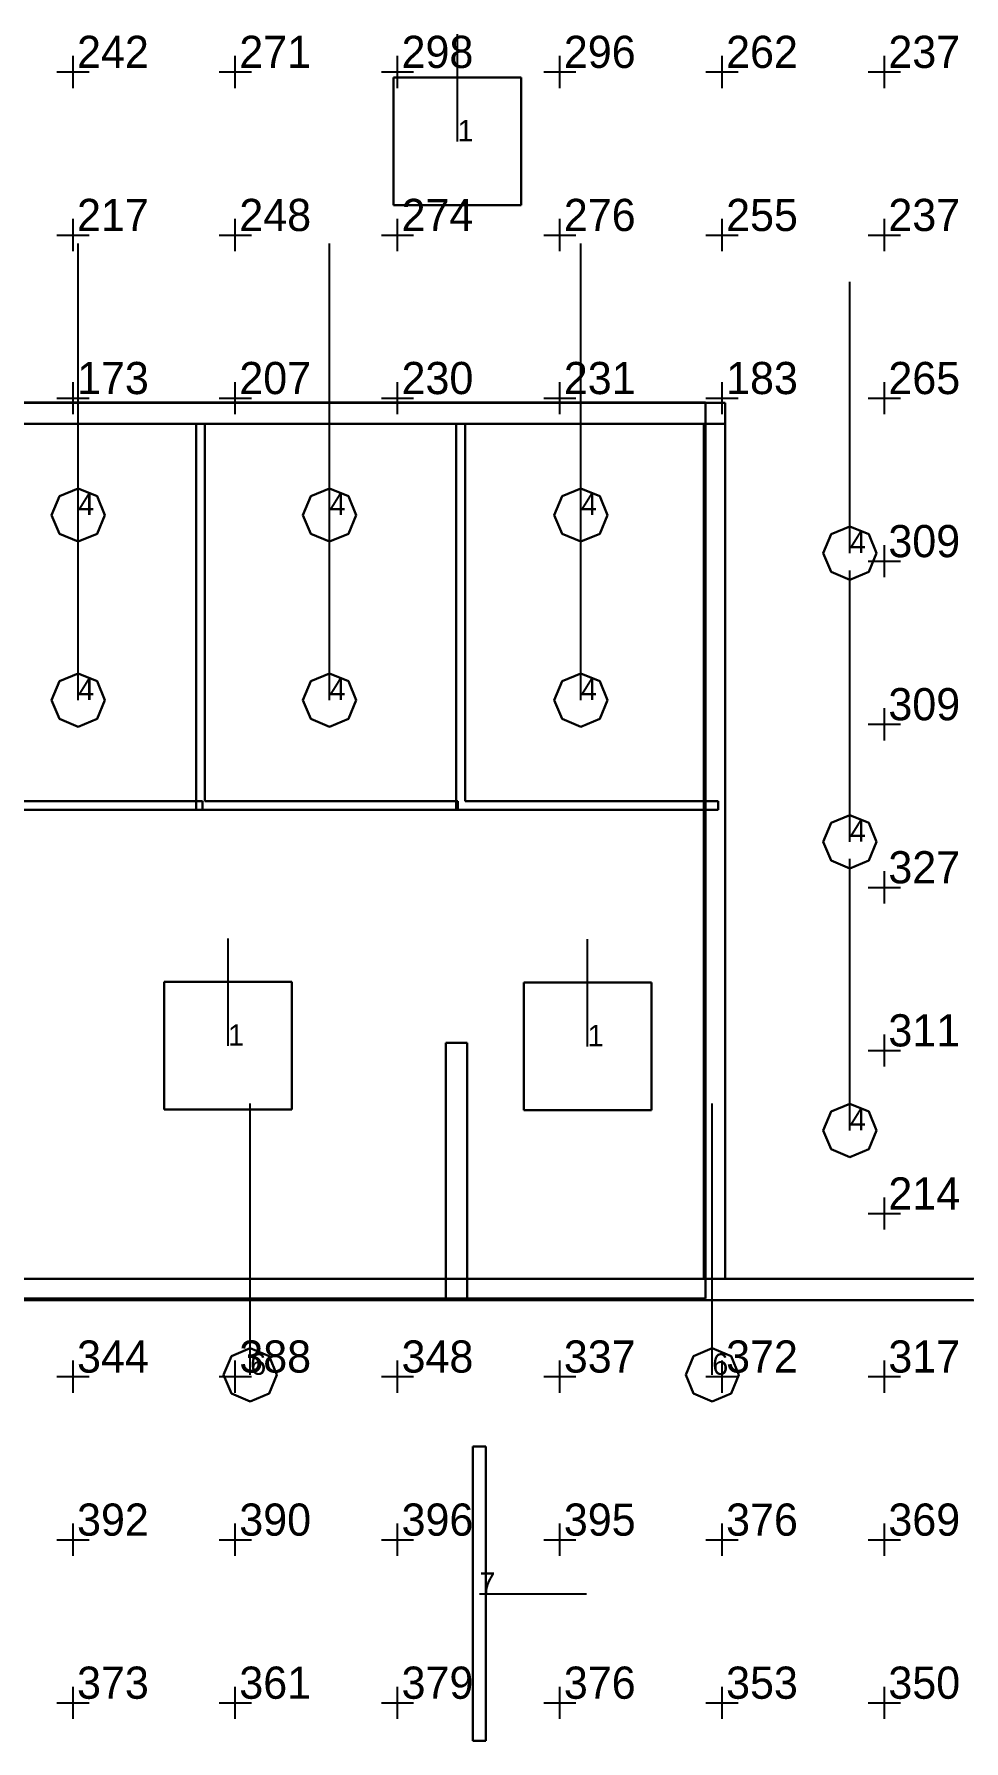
# Model space of a CAD drawing. Extents: x 0 to 48.5, y 0 to 23.7.
# Drawn here: x 10.03 to 14.37, y 10.08 to 18.04 of the extents above; entities that cross this region are included whole.
import ezdxf

# ---------------------------------------------------------------- set-up
doc = ezdxf.new("R2010")
doc.units = 0
doc.header["$MEASUREMENT"] = 0
for name, color, linetype in [('DLXFURN', 5, 'Continuous'), ('DLXLUM', 2, 'Continuous'), ('DLXLUMEX', 2, 'Continuous'), ('DLXSCENE', 7, 'Continuous'), ('DLXVAL', 3, 'Continuous')]:
    doc.layers.add(name, color=color, linetype=linetype)

# ---------------------------------------------------------------- blocks, each defined once
blk = doc.blocks.new('*U7')
at = {"color": 1}
blk.add_line((0, 0), (0, 0.5), dxfattribs=at)
for p, q in [((0.2975, 0.2975), (-0.2975, 0.2975)), ((-0.2975, 0.2975), (-0.2975, -0.2975)), ((-0.2975, 0.2975), (-0.2975, -0.2975)), ((-0.2975, -0.2975), (-0.2975, 0.2975)), ((-0.2975, 0.2975), (-0.2975, 0.2975)), ((0.2975, 0.2975), (-0.2975, 0.2975)), ((-0.2975, 0.2975), (-0.2975, 0.2975)), ((-0.2975, 0.2975), (0.2975, 0.2975)), ((-0.2975, -0.2975), (-0.2975, 0.2975)), ((-0.2975, 0.2975), (0.2975, 0.2975)), ((0.2975, -0.2975), (0.2975, 0.2975)), ((0.2975, 0.2975), (0.2975, 0.2975)), ((0.2975, -0.2975), (0.2975, 0.2975)), ((0.2975, 0.2975), (0.2975, 0.2975)), ((0.2975, 0.2975), (0.2975, -0.2975)), ((0.2975, 0.2975), (0.2975, -0.2975)), ((-0.2975, -0.2975), (0.2975, -0.2975)), ((-0.2975, -0.2975), (0.2975, -0.2975)), ((0.2975, -0.2975), (-0.2975, -0.2975)), ((-0.2975, -0.2975), (-0.2975, -0.2975)), ((-0.2975, -0.2975), (-0.2975, -0.2975)), ((0.2975, -0.2975), (-0.2975, -0.2975)), ((0.2975, -0.2975), (0.2975, -0.2975)), ((0.2975, -0.2975), (0.2975, -0.2975))]:
    blk.add_line(p, q)
at = {"layer": 'DLXLUMEX', "color": 7}
blk.add_text('1', height=0.1, dxfattribs=at).set_placement((0, 0))
blk = doc.blocks.new('*U8')
at = {"color": 1}
blk.add_line((0, 0), (0, 0.5), dxfattribs=at)
for p, q in [((0.2975, 0.2975), (-0.2975, 0.2975)), ((-0.2975, 0.2975), (-0.2975, -0.2975)), ((-0.2975, 0.2975), (-0.2975, -0.2975)), ((-0.2975, -0.2975), (-0.2975, 0.2975)), ((-0.2975, 0.2975), (-0.2975, 0.2975)), ((0.2975, 0.2975), (-0.2975, 0.2975)), ((-0.2975, 0.2975), (-0.2975, 0.2975)), ((-0.2975, 0.2975), (0.2975, 0.2975)), ((-0.2975, -0.2975), (-0.2975, 0.2975)), ((-0.2975, 0.2975), (0.2975, 0.2975)), ((0.2975, -0.2975), (0.2975, 0.2975)), ((0.2975, 0.2975), (0.2975, 0.2975)), ((0.2975, -0.2975), (0.2975, 0.2975)), ((0.2975, 0.2975), (0.2975, 0.2975)), ((0.2975, 0.2975), (0.2975, -0.2975)), ((0.2975, 0.2975), (0.2975, -0.2975)), ((-0.2975, -0.2975), (0.2975, -0.2975)), ((-0.2975, -0.2975), (0.2975, -0.2975)), ((0.2975, -0.2975), (-0.2975, -0.2975)), ((-0.2975, -0.2975), (-0.2975, -0.2975)), ((-0.2975, -0.2975), (-0.2975, -0.2975)), ((0.2975, -0.2975), (-0.2975, -0.2975)), ((0.2975, -0.2975), (0.2975, -0.2975)), ((0.2975, -0.2975), (0.2975, -0.2975))]:
    blk.add_line(p, q)
at = {"layer": 'DLXLUMEX', "color": 7}
blk.add_text('1', height=0.1, dxfattribs=at).set_placement((0, 0))
blk = doc.blocks.new('*U9')
at = {"color": 1}
blk.add_line((0, 0), (0, 1.265), dxfattribs=at)
for p, q in [((-0.124, 0), (-0.0877, 0.0877)), ((-0.0877, 0.0877), (-0.124, 0)), ((-0.0877, 0.0877), (-0.124, 0)), ((-0.124, 0), (-0.0877, 0.0877)), ((-0.0877, 0.0877), (0, 0.124)), ((0, 0.124), (-0.0877, 0.0877)), ((0, 0.124), (-0.0877, 0.0877)), ((-0.0877, 0.0877), (0, 0.124)), ((-0.0877, 0.0877), (-0.0877, 0.0877)), ((-0.0877, 0.0877), (-0.0877, 0.0877)), ((0, 0.124), (0.0877, 0.0877)), ((0.0877, 0.0877), (0, 0.124)), ((0.0877, 0.0877), (0, 0.124)), ((0, 0.124), (0, 0.124)), ((0, 0.124), (0.0877, 0.0877)), ((0, 0.124), (0, 0.124)), ((0.0877, 0.0877), (0.124, 0)), ((0.124, 0), (0.0877, 0.0877)), ((0.0877, 0.0877), (0.0877, 0.0877)), ((0.124, 0), (0.0877, 0.0877)), ((0.0877, 0.0877), (0.0877, 0.0877)), ((0.0877, 0.0877), (0.124, 0)), ((-0.0877, -0.0877), (-0.124, 0)), ((-0.124, 0), (-0.0877, -0.0877)), ((-0.124, 0), (-0.124, 0)), ((-0.124, 0), (-0.0877, -0.0877)), ((-0.0877, -0.0877), (-0.124, 0)), ((-0.124, 0), (-0.124, 0)), ((0.124, 0), (0.0877, -0.0877)), ((0.0877, -0.0877), (0.124, 0)), ((0.0877, -0.0877), (0.124, 0)), ((0.124, 0), (0.0877, -0.0877)), ((0.124, 0), (0.124, 0)), ((0.124, 0), (0.124, 0)), ((0, -0.124), (-0.0877, -0.0877)), ((-0.0877, -0.0877), (0, -0.124)), ((-0.0877, -0.0877), (-0.0877, -0.0877)), ((-0.0877, -0.0877), (0, -0.124)), ((0, -0.124), (-0.0877, -0.0877)), ((-0.0877, -0.0877), (-0.0877, -0.0877)), ((0.0877, -0.0877), (0, -0.124)), ((0, -0.124), (0.0877, -0.0877)), ((0, -0.124), (0.0877, -0.0877)), ((0.0877, -0.0877), (0, -0.124)), ((0, -0.124), (0, -0.124)), ((0, -0.124), (0, -0.124)), ((0.0877, -0.0877), (0.0877, -0.0877)), ((0.0877, -0.0877), (0.0877, -0.0877))]:
    blk.add_line(p, q)
at = {"layer": 'DLXLUMEX', "color": 7}
blk.add_text('4', height=0.1, dxfattribs=at).set_placement((0, 0))
blk = doc.blocks.new('*U10')
at = {"color": 1}
blk.add_line((0, 0), (0, 1.265), dxfattribs=at)
for p, q in [((-0.124, 0), (-0.0877, 0.0877)), ((-0.0877, 0.0877), (-0.124, 0)), ((-0.0877, 0.0877), (-0.124, 0)), ((-0.124, 0), (-0.0877, 0.0877)), ((-0.0877, 0.0877), (0, 0.124)), ((0, 0.124), (-0.0877, 0.0877)), ((0, 0.124), (-0.0877, 0.0877)), ((-0.0877, 0.0877), (0, 0.124)), ((-0.0877, 0.0877), (-0.0877, 0.0877)), ((-0.0877, 0.0877), (-0.0877, 0.0877)), ((0, 0.124), (0.0877, 0.0877)), ((0.0877, 0.0877), (0, 0.124)), ((0.0877, 0.0877), (0, 0.124)), ((0, 0.124), (0, 0.124)), ((0, 0.124), (0.0877, 0.0877)), ((0, 0.124), (0, 0.124)), ((0.0877, 0.0877), (0.124, 0)), ((0.124, 0), (0.0877, 0.0877)), ((0.0877, 0.0877), (0.0877, 0.0877)), ((0.124, 0), (0.0877, 0.0877)), ((0.0877, 0.0877), (0.0877, 0.0877)), ((0.0877, 0.0877), (0.124, 0)), ((-0.0877, -0.0877), (-0.124, 0)), ((-0.124, 0), (-0.0877, -0.0877)), ((-0.124, 0), (-0.124, 0)), ((-0.124, 0), (-0.0877, -0.0877)), ((-0.0877, -0.0877), (-0.124, 0)), ((-0.124, 0), (-0.124, 0)), ((0.124, 0), (0.0877, -0.0877)), ((0.0877, -0.0877), (0.124, 0)), ((0.0877, -0.0877), (0.124, 0)), ((0.124, 0), (0.0877, -0.0877)), ((0.124, 0), (0.124, 0)), ((0.124, 0), (0.124, 0)), ((0, -0.124), (-0.0877, -0.0877)), ((-0.0877, -0.0877), (0, -0.124)), ((-0.0877, -0.0877), (-0.0877, -0.0877)), ((-0.0877, -0.0877), (0, -0.124)), ((0, -0.124), (-0.0877, -0.0877)), ((-0.0877, -0.0877), (-0.0877, -0.0877)), ((0.0877, -0.0877), (0, -0.124)), ((0, -0.124), (0.0877, -0.0877)), ((0, -0.124), (0.0877, -0.0877)), ((0.0877, -0.0877), (0, -0.124)), ((0, -0.124), (0, -0.124)), ((0, -0.124), (0, -0.124)), ((0.0877, -0.0877), (0.0877, -0.0877)), ((0.0877, -0.0877), (0.0877, -0.0877))]:
    blk.add_line(p, q)
at = {"layer": 'DLXLUMEX', "color": 7}
blk.add_text('4', height=0.1, dxfattribs=at).set_placement((0, 0))
blk = doc.blocks.new('*U11')
at = {"color": 1}
blk.add_line((0, 0), (0, 1.265), dxfattribs=at)
for p, q in [((-0.124, 0), (-0.0877, 0.0877)), ((-0.0877, 0.0877), (-0.124, 0)), ((-0.0877, 0.0877), (-0.124, 0)), ((-0.124, 0), (-0.0877, 0.0877)), ((-0.0877, 0.0877), (0, 0.124)), ((0, 0.124), (-0.0877, 0.0877)), ((0, 0.124), (-0.0877, 0.0877)), ((-0.0877, 0.0877), (0, 0.124)), ((-0.0877, 0.0877), (-0.0877, 0.0877)), ((-0.0877, 0.0877), (-0.0877, 0.0877)), ((0, 0.124), (0.0877, 0.0877)), ((0.0877, 0.0877), (0, 0.124)), ((0.0877, 0.0877), (0, 0.124)), ((0, 0.124), (0, 0.124)), ((0, 0.124), (0.0877, 0.0877)), ((0, 0.124), (0, 0.124)), ((0.0877, 0.0877), (0.124, 0)), ((0.124, 0), (0.0877, 0.0877)), ((0.0877, 0.0877), (0.0877, 0.0877)), ((0.124, 0), (0.0877, 0.0877)), ((0.0877, 0.0877), (0.0877, 0.0877)), ((0.0877, 0.0877), (0.124, 0)), ((-0.0877, -0.0877), (-0.124, 0)), ((-0.124, 0), (-0.0877, -0.0877)), ((-0.124, 0), (-0.124, 0)), ((-0.124, 0), (-0.0877, -0.0877)), ((-0.0877, -0.0877), (-0.124, 0)), ((-0.124, 0), (-0.124, 0)), ((0.124, 0), (0.0877, -0.0877)), ((0.0877, -0.0877), (0.124, 0)), ((0.0877, -0.0877), (0.124, 0)), ((0.124, 0), (0.0877, -0.0877)), ((0.124, 0), (0.124, 0)), ((0.124, 0), (0.124, 0)), ((0, -0.124), (-0.0877, -0.0877)), ((-0.0877, -0.0877), (0, -0.124)), ((-0.0877, -0.0877), (-0.0877, -0.0877)), ((-0.0877, -0.0877), (0, -0.124)), ((0, -0.124), (-0.0877, -0.0877)), ((-0.0877, -0.0877), (-0.0877, -0.0877)), ((0.0877, -0.0877), (0, -0.124)), ((0, -0.124), (0.0877, -0.0877)), ((0, -0.124), (0.0877, -0.0877)), ((0.0877, -0.0877), (0, -0.124)), ((0, -0.124), (0, -0.124)), ((0, -0.124), (0, -0.124)), ((0.0877, -0.0877), (0.0877, -0.0877)), ((0.0877, -0.0877), (0.0877, -0.0877))]:
    blk.add_line(p, q)
at = {"layer": 'DLXLUMEX', "color": 7}
blk.add_text('4', height=0.1, dxfattribs=at).set_placement((0, 0))
blk = doc.blocks.new('*U13')
at = {"color": 1}
blk.add_line((0, 0), (0, 1.265), dxfattribs=at)
for p, q in [((-0.124, 0), (-0.0877, 0.0877)), ((-0.0877, 0.0877), (-0.124, 0)), ((-0.0877, 0.0877), (-0.124, 0)), ((-0.124, 0), (-0.0877, 0.0877)), ((-0.0877, 0.0877), (0, 0.124)), ((0, 0.124), (-0.0877, 0.0877)), ((0, 0.124), (-0.0877, 0.0877)), ((-0.0877, 0.0877), (0, 0.124)), ((-0.0877, 0.0877), (-0.0877, 0.0877)), ((-0.0877, 0.0877), (-0.0877, 0.0877)), ((0, 0.124), (0.0877, 0.0877)), ((0.0877, 0.0877), (0, 0.124)), ((0.0877, 0.0877), (0, 0.124)), ((0, 0.124), (0, 0.124)), ((0, 0.124), (0.0877, 0.0877)), ((0, 0.124), (0, 0.124)), ((0.0877, 0.0877), (0.124, 0)), ((0.124, 0), (0.0877, 0.0877)), ((0.0877, 0.0877), (0.0877, 0.0877)), ((0.124, 0), (0.0877, 0.0877)), ((0.0877, 0.0877), (0.0877, 0.0877)), ((0.0877, 0.0877), (0.124, 0)), ((-0.0877, -0.0877), (-0.124, 0)), ((-0.124, 0), (-0.0877, -0.0877)), ((-0.124, 0), (-0.124, 0)), ((-0.124, 0), (-0.0877, -0.0877)), ((-0.0877, -0.0877), (-0.124, 0)), ((-0.124, 0), (-0.124, 0)), ((0.124, 0), (0.0877, -0.0877)), ((0.0877, -0.0877), (0.124, 0)), ((0.0877, -0.0877), (0.124, 0)), ((0.124, 0), (0.0877, -0.0877)), ((0.124, 0), (0.124, 0)), ((0.124, 0), (0.124, 0)), ((0, -0.124), (-0.0877, -0.0877)), ((-0.0877, -0.0877), (0, -0.124)), ((-0.0877, -0.0877), (-0.0877, -0.0877)), ((-0.0877, -0.0877), (0, -0.124)), ((0, -0.124), (-0.0877, -0.0877)), ((-0.0877, -0.0877), (-0.0877, -0.0877)), ((0.0877, -0.0877), (0, -0.124)), ((0, -0.124), (0.0877, -0.0877)), ((0, -0.124), (0.0877, -0.0877)), ((0.0877, -0.0877), (0, -0.124)), ((0, -0.124), (0, -0.124)), ((0, -0.124), (0, -0.124)), ((0.0877, -0.0877), (0.0877, -0.0877)), ((0.0877, -0.0877), (0.0877, -0.0877))]:
    blk.add_line(p, q)
at = {"layer": 'DLXLUMEX', "color": 7}
blk.add_text('4', height=0.1, dxfattribs=at).set_placement((0, 0))
blk = doc.blocks.new('*U14')
at = {"color": 1}
blk.add_line((0, 0), (0, 1.265), dxfattribs=at)
for p, q in [((-0.124, 0), (-0.0877, 0.0877)), ((-0.0877, 0.0877), (-0.124, 0)), ((-0.0877, 0.0877), (-0.124, 0)), ((-0.124, 0), (-0.0877, 0.0877)), ((-0.0877, 0.0877), (0, 0.124)), ((0, 0.124), (-0.0877, 0.0877)), ((0, 0.124), (-0.0877, 0.0877)), ((-0.0877, 0.0877), (0, 0.124)), ((-0.0877, 0.0877), (-0.0877, 0.0877)), ((-0.0877, 0.0877), (-0.0877, 0.0877)), ((0, 0.124), (0.0877, 0.0877)), ((0.0877, 0.0877), (0, 0.124)), ((0.0877, 0.0877), (0, 0.124)), ((0, 0.124), (0, 0.124)), ((0, 0.124), (0.0877, 0.0877)), ((0, 0.124), (0, 0.124)), ((0.0877, 0.0877), (0.124, 0)), ((0.124, 0), (0.0877, 0.0877)), ((0.0877, 0.0877), (0.0877, 0.0877)), ((0.124, 0), (0.0877, 0.0877)), ((0.0877, 0.0877), (0.0877, 0.0877)), ((0.0877, 0.0877), (0.124, 0)), ((-0.0877, -0.0877), (-0.124, 0)), ((-0.124, 0), (-0.0877, -0.0877)), ((-0.124, 0), (-0.124, 0)), ((-0.124, 0), (-0.0877, -0.0877)), ((-0.0877, -0.0877), (-0.124, 0)), ((-0.124, 0), (-0.124, 0)), ((0.124, 0), (0.0877, -0.0877)), ((0.0877, -0.0877), (0.124, 0)), ((0.0877, -0.0877), (0.124, 0)), ((0.124, 0), (0.0877, -0.0877)), ((0.124, 0), (0.124, 0)), ((0.124, 0), (0.124, 0)), ((0, -0.124), (-0.0877, -0.0877)), ((-0.0877, -0.0877), (0, -0.124)), ((-0.0877, -0.0877), (-0.0877, -0.0877)), ((-0.0877, -0.0877), (0, -0.124)), ((0, -0.124), (-0.0877, -0.0877)), ((-0.0877, -0.0877), (-0.0877, -0.0877)), ((0.0877, -0.0877), (0, -0.124)), ((0, -0.124), (0.0877, -0.0877)), ((0, -0.124), (0.0877, -0.0877)), ((0.0877, -0.0877), (0, -0.124)), ((0, -0.124), (0, -0.124)), ((0, -0.124), (0, -0.124)), ((0.0877, -0.0877), (0.0877, -0.0877)), ((0.0877, -0.0877), (0.0877, -0.0877))]:
    blk.add_line(p, q)
at = {"layer": 'DLXLUMEX', "color": 7}
blk.add_text('4', height=0.1, dxfattribs=at).set_placement((0, 0))
blk = doc.blocks.new('*U15')
at = {"color": 1}
blk.add_line((0, 0), (0, 1.265), dxfattribs=at)
for p, q in [((-0.124, 0), (-0.0877, 0.0877)), ((-0.0877, 0.0877), (-0.124, 0)), ((-0.0877, 0.0877), (-0.124, 0)), ((-0.124, 0), (-0.0877, 0.0877)), ((-0.0877, 0.0877), (0, 0.124)), ((0, 0.124), (-0.0877, 0.0877)), ((0, 0.124), (-0.0877, 0.0877)), ((-0.0877, 0.0877), (0, 0.124)), ((-0.0877, 0.0877), (-0.0877, 0.0877)), ((-0.0877, 0.0877), (-0.0877, 0.0877)), ((0, 0.124), (0.0877, 0.0877)), ((0.0877, 0.0877), (0, 0.124)), ((0.0877, 0.0877), (0, 0.124)), ((0, 0.124), (0, 0.124)), ((0, 0.124), (0.0877, 0.0877)), ((0, 0.124), (0, 0.124)), ((0.0877, 0.0877), (0.124, 0)), ((0.124, 0), (0.0877, 0.0877)), ((0.0877, 0.0877), (0.0877, 0.0877)), ((0.124, 0), (0.0877, 0.0877)), ((0.0877, 0.0877), (0.0877, 0.0877)), ((0.0877, 0.0877), (0.124, 0)), ((-0.0877, -0.0877), (-0.124, 0)), ((-0.124, 0), (-0.0877, -0.0877)), ((-0.124, 0), (-0.124, 0)), ((-0.124, 0), (-0.0877, -0.0877)), ((-0.0877, -0.0877), (-0.124, 0)), ((-0.124, 0), (-0.124, 0)), ((0.124, 0), (0.0877, -0.0877)), ((0.0877, -0.0877), (0.124, 0)), ((0.0877, -0.0877), (0.124, 0)), ((0.124, 0), (0.0877, -0.0877)), ((0.124, 0), (0.124, 0)), ((0.124, 0), (0.124, 0)), ((0, -0.124), (-0.0877, -0.0877)), ((-0.0877, -0.0877), (0, -0.124)), ((-0.0877, -0.0877), (-0.0877, -0.0877)), ((-0.0877, -0.0877), (0, -0.124)), ((0, -0.124), (-0.0877, -0.0877)), ((-0.0877, -0.0877), (-0.0877, -0.0877)), ((0.0877, -0.0877), (0, -0.124)), ((0, -0.124), (0.0877, -0.0877)), ((0, -0.124), (0.0877, -0.0877)), ((0.0877, -0.0877), (0, -0.124)), ((0, -0.124), (0, -0.124)), ((0, -0.124), (0, -0.124)), ((0.0877, -0.0877), (0.0877, -0.0877)), ((0.0877, -0.0877), (0.0877, -0.0877))]:
    blk.add_line(p, q)
at = {"layer": 'DLXLUMEX', "color": 7}
blk.add_text('4', height=0.1, dxfattribs=at).set_placement((0, 0))
blk = doc.blocks.new('*U39')
for p, q in [((0.03, 0.6855), (-0.03, 0.6855)), ((-0.03, 0.6855), (-0.03, -0.6855)), ((-0.03, 0.6855), (-0.03, -0.6855)), ((-0.03, -0.6855), (-0.03, 0.6855)), ((-0.03, 0.6855), (-0.03, 0.6855)), ((0.03, 0.6855), (-0.03, 0.6855)), ((-0.03, 0.6855), (-0.03, 0.6855)), ((-0.03, 0.6855), (0.03, 0.6855)), ((-0.03, -0.6855), (-0.03, 0.6855)), ((-0.03, 0.6855), (0.03, 0.6855)), ((0.03, -0.6855), (0.03, 0.6855)), ((0.03, 0.6855), (0.03, 0.6855)), ((0.03, -0.6855), (0.03, 0.6855)), ((0.03, 0.6855), (0.03, 0.6855)), ((0.03, 0.6855), (0.03, -0.6855)), ((0.03, 0.6855), (0.03, -0.6855)), ((-0.03, -0.6855), (0.03, -0.6855)), ((-0.03, -0.6855), (-0.03, -0.6855)), ((-0.03, -0.6855), (0.03, -0.6855)), ((0.03, -0.6855), (-0.03, -0.6855)), ((-0.03, -0.6855), (-0.03, -0.6855)), ((0.03, -0.6855), (-0.03, -0.6855)), ((0.03, -0.6855), (0.03, -0.6855)), ((0.03, -0.6855), (0.03, -0.6855))]:
    blk.add_line(p, q)
at = {"color": 1}
blk.add_line((0, 0), (0.5, 0), dxfattribs=at)
at = {"layer": 'DLXLUMEX', "color": 7}
blk.add_text('7', height=0.1, dxfattribs=at).set_placement((0, 0))
blk = doc.blocks.new('*U51')
at = {"color": 1}
blk.add_line((0, 0), (0, 0.5), dxfattribs=at)
for p, q in [((0.2975, 0.2975), (-0.2975, 0.2975)), ((-0.2975, 0.2975), (-0.2975, -0.2975)), ((-0.2975, 0.2975), (-0.2975, -0.2975)), ((-0.2975, -0.2975), (-0.2975, 0.2975)), ((-0.2975, 0.2975), (-0.2975, 0.2975)), ((0.2975, 0.2975), (-0.2975, 0.2975)), ((-0.2975, 0.2975), (-0.2975, 0.2975)), ((-0.2975, 0.2975), (0.2975, 0.2975)), ((-0.2975, -0.2975), (-0.2975, 0.2975)), ((-0.2975, 0.2975), (0.2975, 0.2975)), ((0.2975, -0.2975), (0.2975, 0.2975)), ((0.2975, 0.2975), (0.2975, 0.2975)), ((0.2975, -0.2975), (0.2975, 0.2975)), ((0.2975, 0.2975), (0.2975, 0.2975)), ((0.2975, 0.2975), (0.2975, -0.2975)), ((0.2975, 0.2975), (0.2975, -0.2975)), ((-0.2975, -0.2975), (0.2975, -0.2975)), ((-0.2975, -0.2975), (0.2975, -0.2975)), ((0.2975, -0.2975), (-0.2975, -0.2975)), ((-0.2975, -0.2975), (-0.2975, -0.2975)), ((-0.2975, -0.2975), (-0.2975, -0.2975)), ((0.2975, -0.2975), (-0.2975, -0.2975)), ((0.2975, -0.2975), (0.2975, -0.2975)), ((0.2975, -0.2975), (0.2975, -0.2975))]:
    blk.add_line(p, q)
at = {"layer": 'DLXLUMEX', "color": 7}
blk.add_text('1', height=0.1, dxfattribs=at).set_placement((0, 0))
blk = doc.blocks.new('*U73')
at = {"color": 1}
blk.add_line((0, 0), (0, 1.265), dxfattribs=at)
for p, q in [((-0.124, 0), (-0.0877, 0.0877)), ((-0.0877, 0.0877), (-0.124, 0)), ((-0.0877, 0.0877), (-0.124, 0)), ((-0.124, 0), (-0.0877, 0.0877)), ((-0.0877, 0.0877), (0, 0.124)), ((0, 0.124), (-0.0877, 0.0877)), ((0, 0.124), (-0.0877, 0.0877)), ((-0.0877, 0.0877), (0, 0.124)), ((-0.0877, 0.0877), (-0.0877, 0.0877)), ((-0.0877, 0.0877), (-0.0877, 0.0877)), ((0, 0.124), (0.0877, 0.0877)), ((0.0877, 0.0877), (0, 0.124)), ((0.0877, 0.0877), (0, 0.124)), ((0, 0.124), (0, 0.124)), ((0, 0.124), (0.0877, 0.0877)), ((0, 0.124), (0, 0.124)), ((0.0877, 0.0877), (0.124, 0)), ((0.124, 0), (0.0877, 0.0877)), ((0.0877, 0.0877), (0.0877, 0.0877)), ((0.124, 0), (0.0877, 0.0877)), ((0.0877, 0.0877), (0.0877, 0.0877)), ((0.0877, 0.0877), (0.124, 0)), ((-0.0877, -0.0877), (-0.124, 0)), ((-0.124, 0), (-0.0877, -0.0877)), ((-0.124, 0), (-0.124, 0)), ((-0.124, 0), (-0.0877, -0.0877)), ((-0.0877, -0.0877), (-0.124, 0)), ((-0.124, 0), (-0.124, 0)), ((0.124, 0), (0.0877, -0.0877)), ((0.0877, -0.0877), (0.124, 0)), ((0.0877, -0.0877), (0.124, 0)), ((0.124, 0), (0.0877, -0.0877)), ((0.124, 0), (0.124, 0)), ((0.124, 0), (0.124, 0)), ((0, -0.124), (-0.0877, -0.0877)), ((-0.0877, -0.0877), (0, -0.124)), ((-0.0877, -0.0877), (-0.0877, -0.0877)), ((-0.0877, -0.0877), (0, -0.124)), ((0, -0.124), (-0.0877, -0.0877)), ((-0.0877, -0.0877), (-0.0877, -0.0877)), ((0.0877, -0.0877), (0, -0.124)), ((0, -0.124), (0.0877, -0.0877)), ((0, -0.124), (0.0877, -0.0877)), ((0.0877, -0.0877), (0, -0.124)), ((0, -0.124), (0, -0.124)), ((0, -0.124), (0, -0.124)), ((0.0877, -0.0877), (0.0877, -0.0877)), ((0.0877, -0.0877), (0.0877, -0.0877))]:
    blk.add_line(p, q)
at = {"layer": 'DLXLUMEX', "color": 7}
blk.add_text('4', height=0.1, dxfattribs=at).set_placement((0, 0))
blk = doc.blocks.new('*U74')
at = {"color": 1}
blk.add_line((0, 0), (0, 1.265), dxfattribs=at)
for p, q in [((-0.124, 0), (-0.0877, 0.0877)), ((-0.0877, 0.0877), (-0.124, 0)), ((-0.0877, 0.0877), (-0.124, 0)), ((-0.124, 0), (-0.0877, 0.0877)), ((-0.0877, 0.0877), (0, 0.124)), ((0, 0.124), (-0.0877, 0.0877)), ((0, 0.124), (-0.0877, 0.0877)), ((-0.0877, 0.0877), (0, 0.124)), ((-0.0877, 0.0877), (-0.0877, 0.0877)), ((-0.0877, 0.0877), (-0.0877, 0.0877)), ((0, 0.124), (0.0877, 0.0877)), ((0.0877, 0.0877), (0, 0.124)), ((0.0877, 0.0877), (0, 0.124)), ((0, 0.124), (0, 0.124)), ((0, 0.124), (0.0877, 0.0877)), ((0, 0.124), (0, 0.124)), ((0.0877, 0.0877), (0.124, 0)), ((0.124, 0), (0.0877, 0.0877)), ((0.0877, 0.0877), (0.0877, 0.0877)), ((0.124, 0), (0.0877, 0.0877)), ((0.0877, 0.0877), (0.0877, 0.0877)), ((0.0877, 0.0877), (0.124, 0)), ((-0.0877, -0.0877), (-0.124, 0)), ((-0.124, 0), (-0.0877, -0.0877)), ((-0.124, 0), (-0.124, 0)), ((-0.124, 0), (-0.0877, -0.0877)), ((-0.0877, -0.0877), (-0.124, 0)), ((-0.124, 0), (-0.124, 0)), ((0.124, 0), (0.0877, -0.0877)), ((0.0877, -0.0877), (0.124, 0)), ((0.0877, -0.0877), (0.124, 0)), ((0.124, 0), (0.0877, -0.0877)), ((0.124, 0), (0.124, 0)), ((0.124, 0), (0.124, 0)), ((0, -0.124), (-0.0877, -0.0877)), ((-0.0877, -0.0877), (0, -0.124)), ((-0.0877, -0.0877), (-0.0877, -0.0877)), ((-0.0877, -0.0877), (0, -0.124)), ((0, -0.124), (-0.0877, -0.0877)), ((-0.0877, -0.0877), (-0.0877, -0.0877)), ((0.0877, -0.0877), (0, -0.124)), ((0, -0.124), (0.0877, -0.0877)), ((0, -0.124), (0.0877, -0.0877)), ((0.0877, -0.0877), (0, -0.124)), ((0, -0.124), (0, -0.124)), ((0, -0.124), (0, -0.124)), ((0.0877, -0.0877), (0.0877, -0.0877)), ((0.0877, -0.0877), (0.0877, -0.0877))]:
    blk.add_line(p, q)
at = {"layer": 'DLXLUMEX', "color": 7}
blk.add_text('4', height=0.1, dxfattribs=at).set_placement((0, 0))
blk = doc.blocks.new('*U75')
at = {"color": 1}
blk.add_line((0, 0), (0, 1.265), dxfattribs=at)
for p, q in [((-0.124, 0), (-0.0877, 0.0877)), ((-0.0877, 0.0877), (-0.124, 0)), ((-0.0877, 0.0877), (-0.124, 0)), ((-0.124, 0), (-0.0877, 0.0877)), ((-0.0877, 0.0877), (0, 0.124)), ((0, 0.124), (-0.0877, 0.0877)), ((0, 0.124), (-0.0877, 0.0877)), ((-0.0877, 0.0877), (0, 0.124)), ((-0.0877, 0.0877), (-0.0877, 0.0877)), ((-0.0877, 0.0877), (-0.0877, 0.0877)), ((0, 0.124), (0.0877, 0.0877)), ((0.0877, 0.0877), (0, 0.124)), ((0.0877, 0.0877), (0, 0.124)), ((0, 0.124), (0, 0.124)), ((0, 0.124), (0.0877, 0.0877)), ((0, 0.124), (0, 0.124)), ((0.0877, 0.0877), (0.124, 0)), ((0.124, 0), (0.0877, 0.0877)), ((0.0877, 0.0877), (0.0877, 0.0877)), ((0.124, 0), (0.0877, 0.0877)), ((0.0877, 0.0877), (0.0877, 0.0877)), ((0.0877, 0.0877), (0.124, 0)), ((-0.0877, -0.0877), (-0.124, 0)), ((-0.124, 0), (-0.0877, -0.0877)), ((-0.124, 0), (-0.124, 0)), ((-0.124, 0), (-0.0877, -0.0877)), ((-0.0877, -0.0877), (-0.124, 0)), ((-0.124, 0), (-0.124, 0)), ((0.124, 0), (0.0877, -0.0877)), ((0.0877, -0.0877), (0.124, 0)), ((0.0877, -0.0877), (0.124, 0)), ((0.124, 0), (0.0877, -0.0877)), ((0.124, 0), (0.124, 0)), ((0.124, 0), (0.124, 0)), ((0, -0.124), (-0.0877, -0.0877)), ((-0.0877, -0.0877), (0, -0.124)), ((-0.0877, -0.0877), (-0.0877, -0.0877)), ((-0.0877, -0.0877), (0, -0.124)), ((0, -0.124), (-0.0877, -0.0877)), ((-0.0877, -0.0877), (-0.0877, -0.0877)), ((0.0877, -0.0877), (0, -0.124)), ((0, -0.124), (0.0877, -0.0877)), ((0, -0.124), (0.0877, -0.0877)), ((0.0877, -0.0877), (0, -0.124)), ((0, -0.124), (0, -0.124)), ((0, -0.124), (0, -0.124)), ((0.0877, -0.0877), (0.0877, -0.0877)), ((0.0877, -0.0877), (0.0877, -0.0877))]:
    blk.add_line(p, q)
at = {"layer": 'DLXLUMEX', "color": 7}
blk.add_text('4', height=0.1, dxfattribs=at).set_placement((0, 0))
blk = doc.blocks.new('*U77')
at = {"color": 1}
blk.add_line((0, 0), (0, 1.265), dxfattribs=at)
for p, q in [((-0.124, 0), (-0.0877, 0.0877)), ((-0.0877, 0.0877), (-0.124, 0)), ((-0.0877, 0.0877), (-0.124, 0)), ((-0.124, 0), (-0.0877, 0.0877)), ((-0.0877, 0.0877), (0, 0.124)), ((0, 0.124), (-0.0877, 0.0877)), ((0, 0.124), (-0.0877, 0.0877)), ((-0.0877, 0.0877), (0, 0.124)), ((-0.0877, 0.0877), (-0.0877, 0.0877)), ((-0.0877, 0.0877), (-0.0877, 0.0877)), ((0, 0.124), (0.0877, 0.0877)), ((0.0877, 0.0877), (0, 0.124)), ((0.0877, 0.0877), (0, 0.124)), ((0, 0.124), (0, 0.124)), ((0, 0.124), (0.0877, 0.0877)), ((0, 0.124), (0, 0.124)), ((0.0877, 0.0877), (0.124, 0)), ((0.124, 0), (0.0877, 0.0877)), ((0.0877, 0.0877), (0.0877, 0.0877)), ((0.124, 0), (0.0877, 0.0877)), ((0.0877, 0.0877), (0.0877, 0.0877)), ((0.0877, 0.0877), (0.124, 0)), ((-0.0877, -0.0877), (-0.124, 0)), ((-0.124, 0), (-0.0877, -0.0877)), ((-0.124, 0), (-0.124, 0)), ((-0.124, 0), (-0.0877, -0.0877)), ((-0.0877, -0.0877), (-0.124, 0)), ((-0.124, 0), (-0.124, 0)), ((0.124, 0), (0.0877, -0.0877)), ((0.0877, -0.0877), (0.124, 0)), ((0.0877, -0.0877), (0.124, 0)), ((0.124, 0), (0.0877, -0.0877)), ((0.124, 0), (0.124, 0)), ((0.124, 0), (0.124, 0)), ((0, -0.124), (-0.0877, -0.0877)), ((-0.0877, -0.0877), (0, -0.124)), ((-0.0877, -0.0877), (-0.0877, -0.0877)), ((-0.0877, -0.0877), (0, -0.124)), ((0, -0.124), (-0.0877, -0.0877)), ((-0.0877, -0.0877), (-0.0877, -0.0877)), ((0.0877, -0.0877), (0, -0.124)), ((0, -0.124), (0.0877, -0.0877)), ((0, -0.124), (0.0877, -0.0877)), ((0.0877, -0.0877), (0, -0.124)), ((0, -0.124), (0, -0.124)), ((0, -0.124), (0, -0.124)), ((0.0877, -0.0877), (0.0877, -0.0877)), ((0.0877, -0.0877), (0.0877, -0.0877))]:
    blk.add_line(p, q)
at = {"layer": 'DLXLUMEX', "color": 7}
blk.add_text('6', height=0.1, dxfattribs=at).set_placement((0, 0))
blk = doc.blocks.new('*U79')
at = {"color": 1}
blk.add_line((0, 0), (0, 1.265), dxfattribs=at)
for p, q in [((-0.124, 0), (-0.0877, 0.0877)), ((-0.0877, 0.0877), (-0.124, 0)), ((-0.0877, 0.0877), (-0.124, 0)), ((-0.124, 0), (-0.0877, 0.0877)), ((-0.0877, 0.0877), (0, 0.124)), ((0, 0.124), (-0.0877, 0.0877)), ((0, 0.124), (-0.0877, 0.0877)), ((-0.0877, 0.0877), (0, 0.124)), ((-0.0877, 0.0877), (-0.0877, 0.0877)), ((-0.0877, 0.0877), (-0.0877, 0.0877)), ((0, 0.124), (0.0877, 0.0877)), ((0.0877, 0.0877), (0, 0.124)), ((0.0877, 0.0877), (0, 0.124)), ((0, 0.124), (0, 0.124)), ((0, 0.124), (0.0877, 0.0877)), ((0, 0.124), (0, 0.124)), ((0.0877, 0.0877), (0.124, 0)), ((0.124, 0), (0.0877, 0.0877)), ((0.0877, 0.0877), (0.0877, 0.0877)), ((0.124, 0), (0.0877, 0.0877)), ((0.0877, 0.0877), (0.0877, 0.0877)), ((0.0877, 0.0877), (0.124, 0)), ((-0.0877, -0.0877), (-0.124, 0)), ((-0.124, 0), (-0.0877, -0.0877)), ((-0.124, 0), (-0.124, 0)), ((-0.124, 0), (-0.0877, -0.0877)), ((-0.0877, -0.0877), (-0.124, 0)), ((-0.124, 0), (-0.124, 0)), ((0.124, 0), (0.0877, -0.0877)), ((0.0877, -0.0877), (0.124, 0)), ((0.0877, -0.0877), (0.124, 0)), ((0.124, 0), (0.0877, -0.0877)), ((0.124, 0), (0.124, 0)), ((0.124, 0), (0.124, 0)), ((0, -0.124), (-0.0877, -0.0877)), ((-0.0877, -0.0877), (0, -0.124)), ((-0.0877, -0.0877), (-0.0877, -0.0877)), ((-0.0877, -0.0877), (0, -0.124)), ((0, -0.124), (-0.0877, -0.0877)), ((-0.0877, -0.0877), (-0.0877, -0.0877)), ((0.0877, -0.0877), (0, -0.124)), ((0, -0.124), (0.0877, -0.0877)), ((0, -0.124), (0.0877, -0.0877)), ((0.0877, -0.0877), (0, -0.124)), ((0, -0.124), (0, -0.124)), ((0, -0.124), (0, -0.124)), ((0.0877, -0.0877), (0.0877, -0.0877)), ((0.0877, -0.0877), (0.0877, -0.0877))]:
    blk.add_line(p, q)
at = {"layer": 'DLXLUMEX', "color": 7}
blk.add_text('6', height=0.1, dxfattribs=at).set_placement((0, 0))
blk = doc.blocks.new('*U88')
for p, q in [((-0.3, 9.0972), (-0.3, 4.9152)), ((-0.3, 4.9152), (-0.3, 9.0972)), ((-0.3, 9.0972), (-0.3, 9.0972)), ((5.1541, 9.0972), (-0.3, 9.0972)), ((-0.3, 9.0972), (-0.3, 9.0972)), ((-0.3, 9.0972), (-0.2922, 9.0972)), ((-0.2922, 9.0972), (5.0612, 9.0972)), ((-0.2922, 9.0972), (-0.2922, 9.0972)), ((5.0612, 9.0972), (5.1541, 9.0972)), ((5.0612, 9.0972), (5.0612, 9.0972)), ((5.1541, 9), (5.1541, 9.0972)), ((5.1541, 9.0972), (5.1541, 9.0972)), ((5.1541, 9.0972), (5.1541, 9)), ((5.1541, 9.0972), (5.1541, 9.0972)), ((-0.1914, 9), (-0.1914, 4.9231)), ((-0.1914, 9), (-0.1914, 9)), ((-0.1914, 4.9152), (-0.1914, 9)), ((-0.1914, 9), (-0.1914, 9)), ((5.0612, 9), (-0.1914, 9)), ((-0.1914, 9), (5.1541, 9)), ((5.1541, 9), (5.0612, 9)), ((5.0612, 9), (5.0612, 9)), ((5.1541, 9), (5.1541, 9)), ((5.1541, 9), (5.1541, 9)), ((-0.3, 4.9152), (-0.1914, 4.9152)), ((-0.1914, 4.9152), (-0.3, 4.9152)), ((-0.3, 4.9152), (-0.3, 4.9152)), ((-0.3, 4.9152), (-0.3, 4.9152)), ((-0.1914, 4.9231), (-0.1914, 4.9231)), ((-0.1914, 4.9231), (-0.1914, 4.9152)), ((-0.1914, 4.9152), (-0.1914, 4.9152)), ((-0.1914, 4.9152), (-0.1914, 4.9152))]:
    blk.add_line(p, q)
blk = doc.blocks.new('*U91')
for p, q in [((0.1, 4.0868), (0.1071, 4.0868)), ((0.1, 4.0868), (0.1, 4.0868)), ((0.2, 4.0868), (0.1, 4.0868)), ((0.1, 0.102), (0.1, 4.0868)), ((0.1, 4.0868), (0.1, 4.0868)), ((0.1, 4.0868), (0.1, 0.102)), ((0.1071, 4.0868), (0.1071, 4.0868)), ((0.1071, 4.0868), (0.2, 4.0868)), ((0.2, 4.0868), (0.2, 4.0868)), ((0.2, 4.0868), (0.2, 0.102)), ((0.2, 0.102), (0.2, 4.0868)), ((0.2, 4.0868), (0.2, 4.0868)), ((0.1, 0.102), (0.1, 0.102)), ((0.1071, 0.102), (0.1, 0.102)), ((0.1, 0.102), (0.2, 0.102)), ((0.1, 0.102), (0.1, 0.102)), ((0.2, 0.102), (0.1071, 0.102)), ((0.1071, 0.102), (0.1071, 0.102)), ((0.2, 0.102), (0.2, 0.102)), ((0.2, 0.102), (0.2, 0.102))]:
    blk.add_line(p, q)
blk = doc.blocks.new('*U93')
for p, q in [((12.573, -0.0994), (-0.027, -0.1)), ((-0.0192, -0.1), (5.3342, -0.0997)), ((5.3342, -0.0997), (5.3342, -0.0997)), ((5.3342, -0.0997), (6.5829, -0.0997)), ((-0.027, -0.2), (12.573, -0.2)), ((6.5829, -0.2), (-0.027, -0.2))]:
    blk.add_line(p, q)
blk = doc.blocks.new('*U95')
for p, q in [((0.1, 1.2), (0.2, 1.2)), ((0.2, 1.2), (0.1, 1.2)), ((0.1, 1.2), (0.1, 1.2)), ((0.1, 1.2), (0.1, 1.2)), ((0.1, 0.0079), (0.1, 1.2)), ((0.1, 1.2), (0.1, 0)), ((0.2, 1.2), (0.2, 0.0079)), ((0.2, 1.2), (0.2, 1.2)), ((0.2, 0), (0.2, 1.2)), ((0.2, 1.2), (0.2, 1.2)), ((0.1, 0), (0.1, 0.0079)), ((0.1, 0.0079), (0.1, 0.0079)), ((0.1, 0), (0.2, 0)), ((0.2, 0), (0.1, 0)), ((0.1, 0), (0.1, 0)), ((0.1, 0), (0.1, 0)), ((0.2, 0.0079), (0.2, 0.0079)), ((0.2, 0.0079), (0.2, 0)), ((0.2, 0), (0.2, 0)), ((0.2, 0), (0.2, 0))]:
    blk.add_line(p, q)
blk = doc.blocks.new('*U101')
for p, q in [((0.1273, 1.2), (0.1273, -0.6)), ((0.1681, 1.2), (0.1273, 1.2)), ((0.1273, 1.2), (0.1681, 1.2)), ((0.1273, -0.6), (0.1273, 1.2)), ((0.1681, 1.2), (0.1273, 1.2)), ((0.1273, 1.2), (0.1273, 1.2)), ((0.1273, 1.2), (0.1681, 1.2)), ((0.1273, 1.2), (0.1273, -0.6)), ((0.1273, -0.6), (0.1273, 1.2)), ((0.1273, 1.2), (0.1273, 1.2)), ((0.1681, -0.5581), (0.1681, 1.2)), ((0.1681, 1.2), (0.1681, -0.5581)), ((0.1681, -0.5581), (0.1681, 1.2)), ((0.1681, 1.2), (0.1681, 1.2)), ((0.1681, 1.2), (0.1681, -0.5581)), ((0.1681, 1.2), (0.1681, 1.2)), ((0.1273, -0.6), (1.3483, -0.6)), ((1.3483, -0.6), (0.1273, -0.6)), ((1.3483, -0.6), (0.1273, -0.6)), ((0.1273, -0.6), (0.1273, -0.6)), ((0.1273, -0.6), (1.3483, -0.6)), ((0.1273, -0.6), (0.1273, -0.6)), ((1.3483, -0.5581), (0.1681, -0.5581)), ((0.1681, -0.5581), (1.3483, -0.5581)), ((1.3483, -0.5581), (0.1681, -0.5581)), ((0.1681, -0.5581), (0.1681, -0.5581)), ((0.1681, -0.5581), (1.3483, -0.5581)), ((0.1681, -0.5581), (0.1681, -0.5581)), ((1.3483, -0.6), (1.3483, -0.5581)), ((1.3483, -0.5581), (1.3483, -0.6)), ((1.3483, -0.6), (1.3483, -0.5581)), ((1.3483, -0.5581), (1.3483, -0.5581)), ((1.3483, -0.5581), (1.3483, -0.6)), ((1.3483, -0.5581), (1.3483, -0.5581)), ((1.3483, -0.6), (1.3483, -0.6)), ((1.3483, -0.6), (1.3483, -0.6))]:
    blk.add_line(p, q)
blk = doc.blocks.new('*U102')
for p, q in [((0.1273, 1.2), (0.1273, -0.6)), ((0.1681, 1.2), (0.1273, 1.2)), ((0.1273, 1.2), (0.1681, 1.2)), ((0.1273, -0.6), (0.1273, 1.2)), ((0.1681, 1.2), (0.1273, 1.2)), ((0.1273, 1.2), (0.1273, 1.2)), ((0.1273, 1.2), (0.1681, 1.2)), ((0.1273, 1.2), (0.1273, -0.6)), ((0.1273, -0.6), (0.1273, 1.2)), ((0.1273, 1.2), (0.1273, 1.2)), ((0.1681, -0.5581), (0.1681, 1.2)), ((0.1681, 1.2), (0.1681, -0.5581)), ((0.1681, -0.5581), (0.1681, 1.2)), ((0.1681, 1.2), (0.1681, 1.2)), ((0.1681, 1.2), (0.1681, -0.5581)), ((0.1681, 1.2), (0.1681, 1.2)), ((0.1273, -0.6), (1.3483, -0.6)), ((1.3483, -0.6), (0.1273, -0.6)), ((0.1273, -0.6), (1.3483, -0.6)), ((1.3483, -0.6), (0.1273, -0.6)), ((0.1273, -0.6), (0.1273, -0.6)), ((0.1273, -0.6), (0.1273, -0.6)), ((1.3483, -0.5581), (0.1681, -0.5581)), ((0.1681, -0.5581), (1.3483, -0.5581)), ((0.1681, -0.5581), (0.1681, -0.5581)), ((0.1681, -0.5581), (1.3483, -0.5581)), ((1.3483, -0.5581), (0.1681, -0.5581)), ((0.1681, -0.5581), (0.1681, -0.5581)), ((1.3483, -0.6), (1.3483, -0.5581)), ((1.3483, -0.5581), (1.3483, -0.6)), ((1.3483, -0.6), (1.3483, -0.5581)), ((1.3483, -0.5581), (1.3483, -0.5581)), ((1.3483, -0.5581), (1.3483, -0.6)), ((1.3483, -0.5581), (1.3483, -0.5581)), ((1.3483, -0.6), (1.3483, -0.6)), ((1.3483, -0.6), (1.3483, -0.6))]:
    blk.add_line(p, q)
blk = doc.blocks.new('*U103')
for p, q in [((0.1273, 1.2), (0.1273, -0.6)), ((0.1681, 1.2), (0.1273, 1.2)), ((0.1273, 1.2), (0.1681, 1.2)), ((0.1273, -0.6), (0.1273, 1.2)), ((0.1681, 1.2), (0.1273, 1.2)), ((0.1273, 1.2), (0.1273, 1.2)), ((0.1273, 1.2), (0.1681, 1.2)), ((0.1273, 1.2), (0.1273, -0.6)), ((0.1273, -0.6), (0.1273, 1.2)), ((0.1273, 1.2), (0.1273, 1.2)), ((0.1681, -0.5581), (0.1681, 1.2)), ((0.1681, 1.2), (0.1681, -0.5581)), ((0.1681, -0.5581), (0.1681, 1.2)), ((0.1681, 1.2), (0.1681, 1.2)), ((0.1681, 1.2), (0.1681, -0.5581)), ((0.1681, 1.2), (0.1681, 1.2)), ((0.1273, -0.6), (1.3483, -0.6)), ((1.3483, -0.6), (0.1273, -0.6)), ((0.1273, -0.6), (1.3483, -0.6)), ((1.3483, -0.6), (0.1273, -0.6)), ((0.1273, -0.6), (0.1273, -0.6)), ((0.1273, -0.6), (0.1273, -0.6)), ((1.3483, -0.5581), (0.1681, -0.5581)), ((0.1681, -0.5581), (1.3483, -0.5581)), ((0.1681, -0.5581), (0.1681, -0.5581)), ((0.1681, -0.5581), (1.3483, -0.5581)), ((1.3483, -0.5581), (0.1681, -0.5581)), ((0.1681, -0.5581), (0.1681, -0.5581)), ((1.3483, -0.6), (1.3483, -0.5581)), ((1.3483, -0.5581), (1.3483, -0.6)), ((1.3483, -0.6), (1.3483, -0.5581)), ((1.3483, -0.5581), (1.3483, -0.5581)), ((1.3483, -0.5581), (1.3483, -0.6)), ((1.3483, -0.5581), (1.3483, -0.5581)), ((1.3483, -0.6), (1.3483, -0.6)), ((1.3483, -0.6), (1.3483, -0.6))]:
    blk.add_line(p, q)
blk = doc.blocks.new('*U147')
for p, q in [((13.1612, 16.3201), (7.8078, 16.3201)), ((13.1612, 16.3201), (7.8078, 16.3201)), ((7.8078, 16.3201), (13.1612, 16.3201)), ((7.8078, 16.3201), (13.1612, 16.3201)), ((13.1612, 12.1438), (13.1612, 16.3201)), ((13.1612, 16.3201), (13.1612, 16.3201)), ((13.1612, 16.3201), (13.1612, 16.3201)), ((13.1612, 16.3201), (13.1612, 12.1438)), ((13.1612, 12.1438), (13.1612, 16.3201)), ((13.1612, 16.3201), (13.1612, 12.1438)), ((7.8078, 12.1438), (13.1612, 12.1438)), ((7.8078, 12.1438), (13.1612, 12.1438)), ((13.1612, 12.1438), (7.8078, 12.1438)), ((13.1612, 12.1438), (7.8078, 12.1438)), ((13.1612, 12.1438), (13.1612, 12.1438)), ((13.1612, 12.1438), (13.1612, 12.1438))]:
    blk.add_line(p, q)
blk = doc.blocks.new('*U150')
for p, q in [((-2.6767, 2.0882), (-2.6767, -2.0882)), ((-2.6767, -2.0882), (-2.6767, 2.0882)), ((-2.6767, 2.0882), (-2.6767, 2.0882)), ((2.6767, 2.0882), (-2.6767, 2.0882)), ((-2.6767, 2.0882), (-2.6767, 2.0882)), ((-2.6767, 2.0882), (2.6767, 2.0882)), ((-2.6767, 2.0882), (2.6767, 2.0882)), ((-2.6767, -2.0882), (-2.6767, 2.0882)), ((2.6767, 2.0882), (2.6767, 2.0882)), ((2.6767, 2.0882), (2.6767, 2.0882)), ((2.6767, 2.0882), (2.6767, -2.0882)), ((2.6767, -2.0882), (2.6767, 2.0882)), ((2.6767, 2.0882), (2.6767, -2.0882)), ((-2.6767, -2.0882), (-2.6767, -2.0882)), ((-2.6767, -2.0882), (2.6767, -2.0882)), ((2.6767, -2.0882), (-2.6767, -2.0882)), ((-2.6767, -2.0882), (-2.6767, -2.0882)), ((2.6767, -2.0882), (-2.6767, -2.0882)), ((2.6767, -2.0882), (2.6767, -2.0882)), ((2.6767, -2.0882), (2.6767, -2.0882))]:
    blk.add_line(p, q)
blk = doc.blocks.new('*U162')
for p, q in [((10.213, 17.785, 0.7), (10.213, 17.935, 0.7)), ((10.9696, 17.785, 0.7), (10.9696, 17.935, 0.7)), ((11.7261, 17.785, 0.7), (11.7261, 17.935, 0.7)), ((12.4826, 17.785, 0.7), (12.4826, 17.935, 0.7)), ((13.2391, 17.785, 0.7), (13.2391, 17.935, 0.7)), ((13.9957, 17.785, 0.7), (13.9957, 17.935, 0.7)), ((10.138, 17.86, 0.7), (10.288, 17.86, 0.7)), ((10.8946, 17.86, 0.7), (11.0446, 17.86, 0.7)), ((11.6511, 17.86, 0.7), (11.8011, 17.86, 0.7)), ((12.4076, 17.86, 0.7), (12.5576, 17.86, 0.7)), ((13.1641, 17.86, 0.7), (13.3141, 17.86, 0.7)), ((13.9207, 17.86, 0.7), (14.0707, 17.86, 0.7)), ((10.213, 17.025, 0.7), (10.213, 17.175, 0.7)), ((10.9696, 17.025, 0.7), (10.9696, 17.175, 0.7)), ((11.7261, 17.025, 0.7), (11.7261, 17.175, 0.7)), ((12.4826, 17.025, 0.7), (12.4826, 17.175, 0.7)), ((13.2391, 17.025, 0.7), (13.2391, 17.175, 0.7)), ((13.9957, 17.025, 0.7), (13.9957, 17.175, 0.7)), ((10.138, 17.1, 0.7), (10.288, 17.1, 0.7)), ((10.8946, 17.1, 0.7), (11.0446, 17.1, 0.7)), ((11.6511, 17.1, 0.7), (11.8011, 17.1, 0.7)), ((12.4076, 17.1, 0.7), (12.5576, 17.1, 0.7)), ((13.1641, 17.1, 0.7), (13.3141, 17.1, 0.7)), ((13.9207, 17.1, 0.7), (14.0707, 17.1, 0.7)), ((10.213, 16.265, 0.7), (10.213, 16.415, 0.7)), ((10.9696, 16.265, 0.7), (10.9696, 16.415, 0.7)), ((11.7261, 16.265, 0.7), (11.7261, 16.415, 0.7)), ((12.4826, 16.265, 0.7), (12.4826, 16.415, 0.7)), ((13.2391, 16.265, 0.7), (13.2391, 16.415, 0.7)), ((13.9957, 16.265, 0.7), (13.9957, 16.415, 0.7)), ((10.138, 16.34, 0.7), (10.288, 16.34, 0.7)), ((10.8946, 16.34, 0.7), (11.0446, 16.34, 0.7)), ((11.6511, 16.34, 0.7), (11.8011, 16.34, 0.7)), ((12.4076, 16.34, 0.7), (12.5576, 16.34, 0.7)), ((13.1641, 16.34, 0.7), (13.3141, 16.34, 0.7)), ((13.9207, 16.34, 0.7), (14.0707, 16.34, 0.7)), ((13.9957, 15.505, 0.7), (13.9957, 15.655, 0.7)), ((13.9207, 15.58, 0.7), (14.0707, 15.58, 0.7)), ((13.9957, 14.745, 0.7), (13.9957, 14.895, 0.7)), ((13.9207, 14.82, 0.7), (14.0707, 14.82, 0.7)), ((13.9957, 13.985, 0.7), (13.9957, 14.135, 0.7)), ((13.9207, 14.06, 0.7), (14.0707, 14.06, 0.7)), ((13.9957, 13.225, 0.7), (13.9957, 13.375, 0.7)), ((13.9207, 13.3, 0.7), (14.0707, 13.3, 0.7)), ((13.9957, 12.465, 0.7), (13.9957, 12.615, 0.7)), ((13.9207, 12.54, 0.7), (14.0707, 12.54, 0.7)), ((10.213, 11.705, 0.7), (10.213, 11.855, 0.7)), ((10.9696, 11.705, 0.7), (10.9696, 11.855, 0.7)), ((11.7261, 11.705, 0.7), (11.7261, 11.855, 0.7)), ((12.4826, 11.705, 0.7), (12.4826, 11.855, 0.7)), ((13.2391, 11.705, 0.7), (13.2391, 11.855, 0.7)), ((13.9957, 11.705, 0.7), (13.9957, 11.855, 0.7)), ((10.138, 11.78, 0.7), (10.288, 11.78, 0.7)), ((10.8946, 11.78, 0.7), (11.0446, 11.78, 0.7)), ((11.6511, 11.78, 0.7), (11.8011, 11.78, 0.7)), ((12.4076, 11.78, 0.7), (12.5576, 11.78, 0.7)), ((13.1641, 11.78, 0.7), (13.3141, 11.78, 0.7)), ((13.9207, 11.78, 0.7), (14.0707, 11.78, 0.7)), ((10.213, 10.945, 0.7), (10.213, 11.095, 0.7)), ((10.9696, 10.945, 0.7), (10.9696, 11.095, 0.7)), ((11.7261, 10.945, 0.7), (11.7261, 11.095, 0.7)), ((12.4826, 10.945, 0.7), (12.4826, 11.095, 0.7)), ((13.2391, 10.945, 0.7), (13.2391, 11.095, 0.7)), ((13.9957, 10.945, 0.7), (13.9957, 11.095, 0.7)), ((10.138, 11.02, 0.7), (10.288, 11.02, 0.7)), ((10.8946, 11.02, 0.7), (11.0446, 11.02, 0.7)), ((11.6511, 11.02, 0.7), (11.8011, 11.02, 0.7)), ((12.4076, 11.02, 0.7), (12.5576, 11.02, 0.7)), ((13.1641, 11.02, 0.7), (13.3141, 11.02, 0.7)), ((13.9207, 11.02, 0.7), (14.0707, 11.02, 0.7)), ((10.213, 10.185, 0.7), (10.213, 10.335, 0.7)), ((10.9696, 10.185, 0.7), (10.9696, 10.335, 0.7)), ((11.7261, 10.185, 0.7), (11.7261, 10.335, 0.7)), ((12.4826, 10.185, 0.7), (12.4826, 10.335, 0.7)), ((13.2391, 10.185, 0.7), (13.2391, 10.335, 0.7)), ((13.9957, 10.185, 0.7), (13.9957, 10.335, 0.7)), ((10.138, 10.26, 0.7), (10.288, 10.26, 0.7)), ((10.8946, 10.26, 0.7), (11.0446, 10.26, 0.7)), ((11.6511, 10.26, 0.7), (11.8011, 10.26, 0.7)), ((12.4076, 10.26, 0.7), (12.5576, 10.26, 0.7)), ((13.1641, 10.26, 0.7), (13.3141, 10.26, 0.7)), ((13.9207, 10.26, 0.7), (14.0707, 10.26, 0.7))]:
    blk.add_line(p, q)
at = {"layer": 'DLXVAL'}
for s, p in [('242', (10.2318, 17.8787, 0.7)), ('271', (10.9883, 17.8787, 0.7)), ('298', (11.7448, 17.8787, 0.7)), ('296', (12.5014, 17.8787, 0.7)), ('262', (13.2579, 17.8787, 0.7)), ('237', (14.0144, 17.8787, 0.7)), ('217', (10.2318, 17.1187, 0.7)), ('248', (10.9883, 17.1187, 0.7)), ('274', (11.7448, 17.1187, 0.7)), ('276', (12.5014, 17.1187, 0.7)), ('255', (13.2579, 17.1187, 0.7)), ('237', (14.0144, 17.1187, 0.7)), ('173', (10.2318, 16.3587, 0.7)), ('207', (10.9883, 16.3587, 0.7)), ('230', (11.7448, 16.3587, 0.7)), ('231', (12.5014, 16.3587, 0.7)), ('183', (13.2579, 16.3587, 0.7)), ('265', (14.0144, 16.3587, 0.7)), ('309', (14.0144, 15.5987, 0.7)), ('309', (14.0144, 14.8387, 0.7)), ('327', (14.0144, 14.0787, 0.7)), ('311', (14.0144, 13.3187, 0.7)), ('214', (14.0144, 12.5587, 0.7)), ('344', (10.2318, 11.7987, 0.7)), ('388', (10.9883, 11.7987, 0.7)), ('348', (11.7448, 11.7987, 0.7)), ('337', (12.5014, 11.7987, 0.7)), ('372', (13.2579, 11.7987, 0.7)), ('317', (14.0144, 11.7987, 0.7)), ('392', (10.2318, 11.0387, 0.7)), ('390', (10.9883, 11.0387, 0.7)), ('396', (11.7448, 11.0387, 0.7)), ('395', (12.5014, 11.0387, 0.7)), ('376', (13.2579, 11.0387, 0.7)), ('369', (14.0144, 11.0387, 0.7)), ('373', (10.2318, 10.2787, 0.7)), ('361', (10.9883, 10.2787, 0.7)), ('379', (11.7448, 10.2787, 0.7)), ('376', (12.5014, 10.2787, 0.7)), ('353', (13.2579, 10.2787, 0.7)), ('350', (14.0144, 10.2787, 0.7))]:
    blk.add_text(s, height=0.15, dxfattribs=at).set_placement(p)

msp = doc.modelspace()

# ---------------------------------------------------------------- block references
at = {"layer": 'DLXFURN'}
for name, p in [('*U88', (8.1, 7.2206)), ('*U103', (9.4681, 15.0206)), ('*U102', (10.6593, 15.0206)), ('*U101', (11.8727, 15.0206)), ('*U91', (13.0541, 12.1339)), ('*U95', (11.8508, 12.1359)), ('*U93', (7.827, 12.3359))]:
    msp.add_blockref(name, p, dxfattribs=at)
at = {"layer": 'DLXLUM'}
for name, p in [('*U51', (12.0054, 17.5363)), ('*U10', (10.2371, 15.7952)), ('*U13', (11.4091, 15.7952)), ('*U15', (12.581, 15.7952)), ('*U75', (13.835, 15.6176)), ('*U9', (10.2371, 14.9329)), ('*U11', (11.4091, 14.9329)), ('*U14', (12.581, 14.9329)), ('*U74', (13.835, 14.2724)), ('*U73', (13.835, 12.9273)), ('*U7', (10.9358, 13.3216)), ('*U8', (12.6123, 13.3191)), ('*U77', (11.0392, 11.7883)), ('*U79', (13.1934, 11.7883)), ('*U39', (12.1077, 10.7681))]:
    msp.add_blockref(name, p, dxfattribs=at)
at = {"layer": 'DLXSCENE'}
for name, p in [('*U147', (0, 0)), ('*U150', (10.4845, 14.2319))]:
    msp.add_blockref(name, p, dxfattribs=at)
at = {"layer": 'DLXVAL'}
msp.add_blockref('*U162', (0, 0), dxfattribs=at)

doc.saveas('drawing.dxf')
